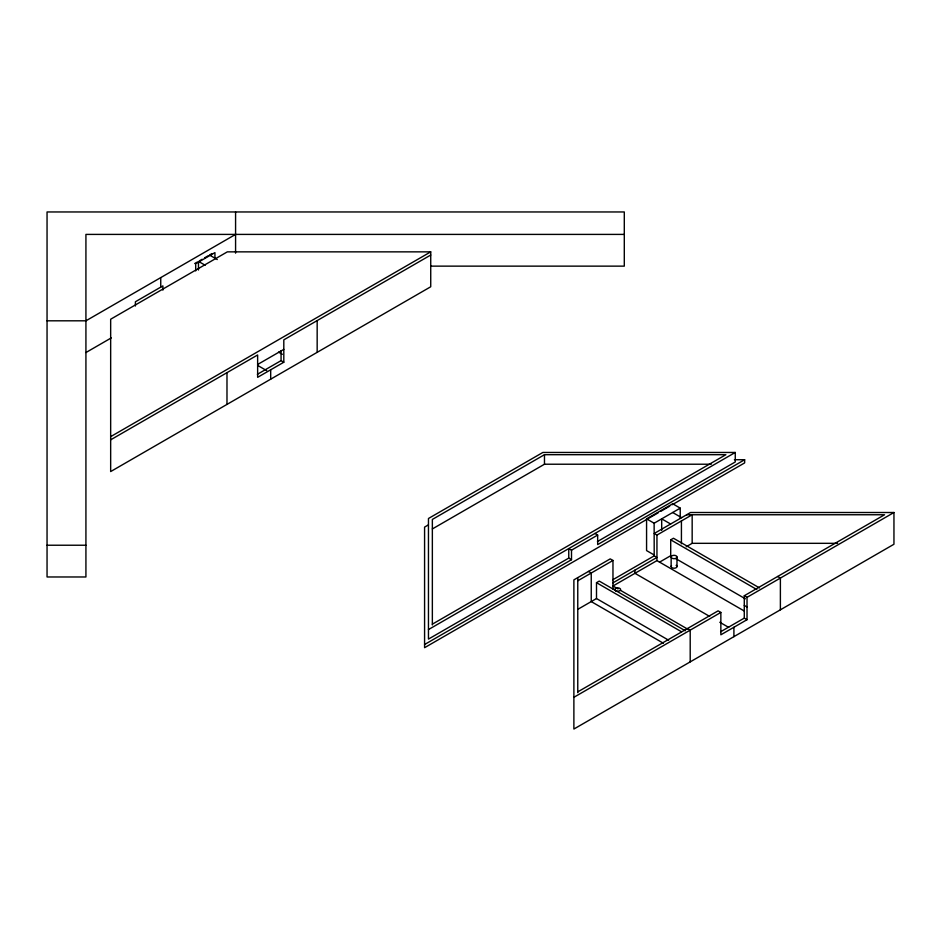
<?xml version="1.0" encoding="UTF-8"?>
<svg xmlns="http://www.w3.org/2000/svg" width="941" height="941" viewBox="0 0 941 941"><rect width="100%" height="100%" fill="white"/><g stroke="black" fill="none" stroke-linecap="round" stroke-linejoin="round"><path stroke-width="1.41" d="M235.579 234.403L85.925 320.81L47.05 320.81M194.693 263.562L197.21 262.104M199.692 260.681L202.139 259.269M204.585 257.858L208.243 255.74M211.984 253.576L209.467 255.035L217.277 259.551M85.925 352.546L111.285 337.901M110.662 436.648L430.731 251.859L430.731 286.77L110.662 471.57L110.662 319.222L227.334 251.859L430.731 251.859M110.662 439.823L257.634 354.969L257.634 377.329L283.806 362.226L283.806 339.854L430.731 255.035M257.634 364.485L283.806 349.382M257.387 374.306L281.065 360.638L283.806 362.226M432.354 624.165L725.876 454.691L544.474 454.691L432.354 519.432L432.354 624.953M428.378 524.89L424.579 527.089L424.579 647.69L658.277 512.763M432.354 528.948L544.474 464.219L711.255 464.219M428.461 629.576L735.262 452.456L735.262 461.972L597.453 541.545M735.262 452.456L542.863 452.456L428.461 518.503L428.461 639.104L568.752 558.107L568.752 548.591L571.505 550.179L597.664 535.064L597.664 544.592L744.649 459.726L744.649 462.901L672.25 504.705M424.579 644.526L571.505 559.695L571.505 550.179M654.136 554.955L646.573 550.591L646.573 518.856L672.686 503.776L680.237 508.14L680.237 518.244M660.817 511.304L669.71 506.164M646.573 518.856L654.136 523.22L680.237 508.14M577.762 580.797L612.967 560.471L612.967 589.031M612.967 560.471L610.227 558.883L573.881 579.868L573.881 729.04L893.95 544.251L893.95 512.504L690.553 512.504L654.207 533.488L656.947 535.076L692.164 514.751L692.164 543.322L686.201 546.756M668.651 640.209L596.5 598.547L596.5 582.679L599.241 581.091L685.319 630.788M659.453 562.2L670.71 555.696L670.71 539.828L673.462 538.24L759.54 587.937M612.732 579.797L654.207 555.86L656.947 557.437L612.967 582.832M744.296 611.038L656.947 560.613L612.967 586.008L618.037 588.925M577.762 609.368L596.5 598.547M577.762 691.882L718.112 610.85L720.853 612.438L720.853 634.799L747.025 619.696L747.025 597.335L893.95 512.504M720.606 631.776L744.284 618.108L744.284 595.747L884.564 514.751L686.659 514.751M573.881 697.305L720.853 612.438M624.295 234.403L85.925 234.403L85.925 576.974L47.05 576.974L47.05 211.96L624.295 211.96L624.295 266.138L430.954 266.138M734.403 459.726L744.649 459.726M692.164 543.322L837.561 543.322M47.05 545.227L85.925 545.227M672.686 512.504L681.613 517.668M777.631 576.492L780.383 578.08L780.383 609.815M670.627 524.008L661.688 518.856L661.688 530.395M205.173 265.244L198.469 261.386L198.469 270.032M670.71 539.828L756.787 589.525M744.284 595.747L747.025 597.335M675.767 558.625L745.39 598.817M744.284 605.416L747.025 607.004M744.284 618.108L747.025 619.696M594.924 533.476L597.664 535.064M278.548 352.11L282.347 354.298M709.667 616.414L634.963 573.316L634.963 570.14M719.794 622.26L728.663 627.376M257.846 365.52L266.715 370.636M568.752 558.107L571.505 559.695M588.501 571.422L591.242 573.01L591.242 601.581L663.393 643.232M687.448 628.553L690.2 630.141L690.2 661.888M620.566 590.395L687.659 629.129M596.5 582.679L681.308 631.646M733.909 627.271L733.909 636.645M681.425 520.949L681.425 543.804M676.979 557.001A2.917 1.682 0 0 1 672.603 558.46A2.917 1.682 0 0 1 672.603 555.543A2.917 1.682 0 0 1 676.979 557.001L676.979 566.529M671.145 557.001L671.145 566.529M656.947 535.076L656.947 560.613M654.136 523.22L654.207 555.86M577.762 577.621L577.762 692.67M544.474 454.691L544.474 464.219M317.164 320.599L317.164 352.346M281.065 350.758L281.065 360.638M270.69 369.789L270.69 379.164M235.579 211.96L235.579 253.164M226.981 372.671L226.981 404.407M214.936 258.375L214.936 252.611L195.693 263.715L195.693 270.926M162.887 290.122L162.887 285.899L135.398 301.767L135.398 306.001M160.746 277.607L160.746 287.123M676.12 565.341A2.917 1.682 0 0 1 676.297 567.611A2.917 1.682 0 0 1 672.392 567.905A2.917 1.682 0 0 1 671.533 565.682M615.649 590.725A2.917 1.682 0 0 0 620.531 589.972A2.917 1.682 0 0 0 616.967 587.913A2.917 1.682 0 0 0 615.649 590.725"/></g></svg>
